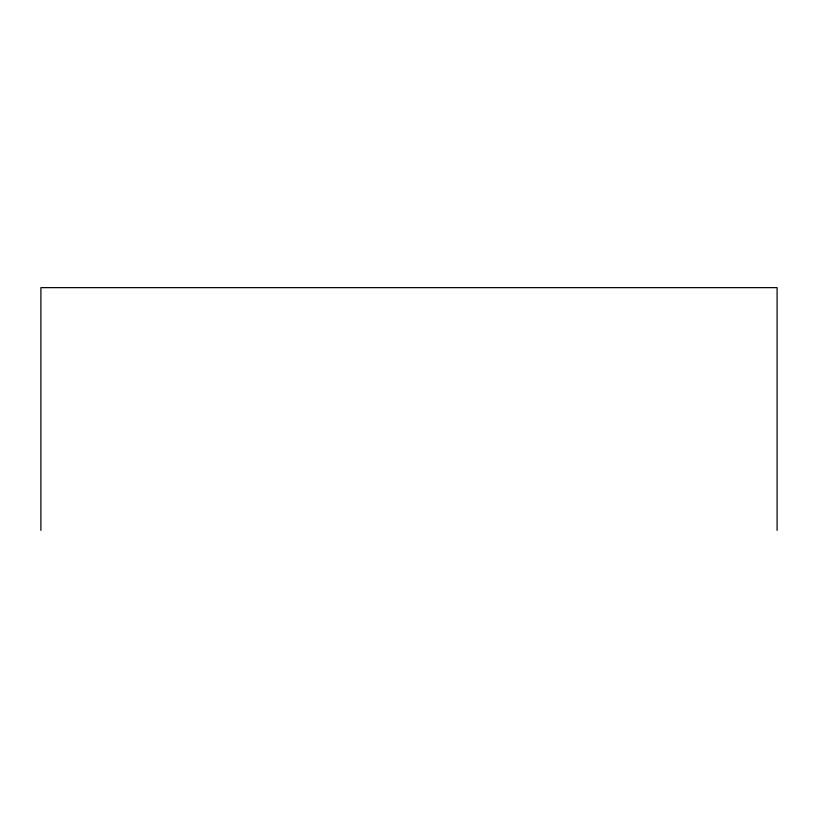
<?xml version="1.0" encoding="UTF-8"?>
<svg xmlns="http://www.w3.org/2000/svg" width="818" height="818" viewBox="0 0 818 818"><rect width="100%" height="100%" fill="white"/><g stroke="black" fill="none" stroke-linecap="round" stroke-linejoin="round"><path stroke-width="1.23" d="M777.1 530.361L777.1 287.639L40.9 287.639L40.9 530.361"/></g></svg>
